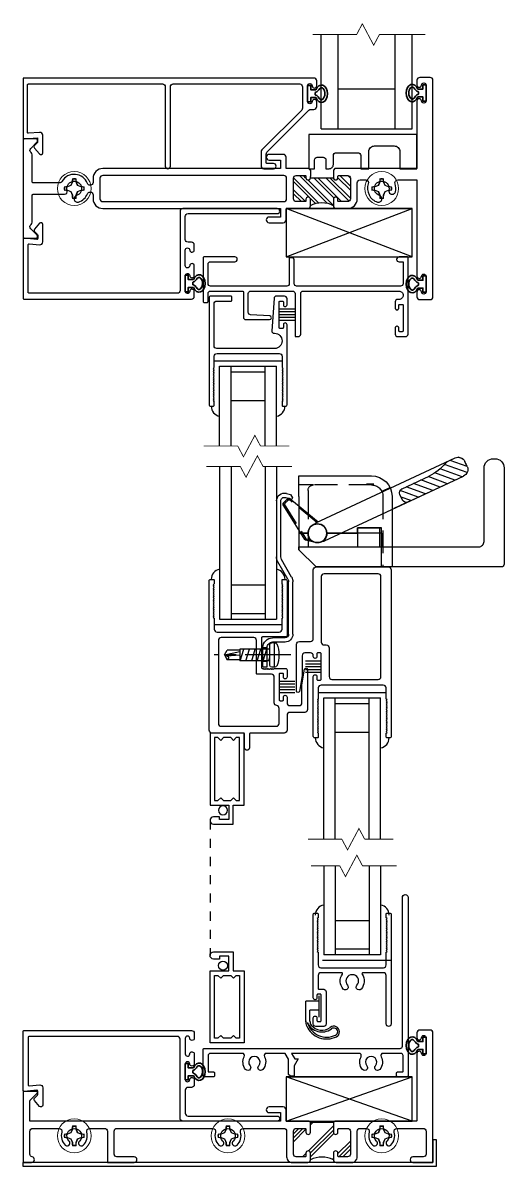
# Model space of a CAD drawing. Extents: x -138 to 168, y -127 to 72.
# Drawn here: x 11.08 to 16.36, y 59.83 to 72.37 of the extents above; entities that cross this region are included whole.
import ezdxf

# ---------------------------------------------------------------- set-up
doc = ezdxf.new("R2010")
doc.units = 0
doc.header["$MEASUREMENT"] = 0
for name, pattern in [('CENTERX2', [0.8, 0.5, -0.1, 0.1, -0.1]), ('HIDDEN', [0.375, 0.25, -0.125]), ('PHANTOM', [0.5, 0.25, -0.05, 0.05, -0.05, 0.05, -0.05])]:
    doc.linetypes.add(name, pattern=pattern)
doc.layers.get('0').update_dxf_attribs({"linetype": 'CONTINUOUS'})
for name, color, linetype in [('30', 3, 'CONTINUOUS'), ('FRAME', 1, 'CONTINUOUS'), ('GLASS', 7, 'CONTINUOUS'), ('GLAZING', 7, 'CONTINUOUS'), ('HANDLE', 3, 'CONTINUOUS'), ('MISC', 7, 'CONTINUOUS'), ('SCREEN', 5, 'CONTINUOUS'), ('SEAL', 7, 'CONTINUOUS'), ('SETTING_BLOCK', 4, 'CONTINUOUS'), ('STRIKE_PLATES', 2, 'CONTINUOUS'), ('TEXT', 7, 'CONTINUOUS'), ('VENT', 5, 'CONTINUOUS')]:
    doc.layers.add(name, color=color, linetype=linetype)
doc.layers.add('PROFILE NUMBER', color=150, linetype='CONTINUOUS', lineweight=35)

# ---------------------------------------------------------------- blocks, each defined once
blk = doc.blocks.new('110 SCREEN')
blk.add_lwpolyline([(0.0044, 0.1975), (0.0044, 0.2375), (-0.0206, 0.2375), (-0.0206, 0.23), (-0.0369, 0.23, -1), (-0.0369, 0.25), (0.0169, 0.25), (0.0169, 0.1975), (0.0469, 0.1975), (0.0469, 0), (-0.0469, 0), (-0.0469, 0.1975)], format="xyb", close=True)
blk.add_lwpolyline([(-0.0344, 0.185), (-0.025, 0.185), (-0.0175, 0.1775), (-0.01, 0.185), (0.01, 0.185), (0.0175, 0.1775), (0.025, 0.185), (0.0344, 0.185), (0.0344, 0.0125), (0.025, 0.0125), (0.0175, 0.02), (0.01, 0.0125), (-0.01, 0.0125), (-0.0175, 0.02), (-0.025, 0.0125), (-0.0344, 0.0125)], close=True)
blk.add_circle((-0.0113, 0.2119), 0.0125)
blk = doc.blocks.new('2012 fixed rail')
blk.add_lwpolyline([(-0.313, -0.236, -0.414214), (-0.286, -0.263), (-0.286, -0.617, -0.414214), (-0.313, -0.644), (-0.4, -0.644, -0.414214), (-0.428, -0.617), (-0.428, -0.549, -0.414214), (-0.408, -0.53), (-0.407, -0.53, -0.414214), (-0.387, -0.55), (-0.387, -0.58, 0.414214), (-0.377, -0.59), (-0.35, -0.59, 0.414214), (-0.34, -0.58), (-0.34, -0.3, 0.414214), (-0.35, -0.29), (-0.377, -0.29, 0.414214), (-0.387, -0.3), (-0.387, -0.33, -0.414214), (-0.407, -0.35), (-0.408, -0.35, -0.414214), (-0.428, -0.331), (-0.428, 0.585, -0.414214), (-0.413, 0.6), (-0.384, 0.6, -0.414214), (-0.374, 0.59), (-0.374, 0.55), (-0.384, 0.54), (-0.374, 0.53), (-0.384, 0.52), (-0.374, 0.51), (-0.384, 0.5), (-0.374, 0.49), (-0.384, 0.48), (-0.374, 0.47), (-0.384, 0.46), (-0.374, 0.45), (-0.384, 0.44), (-0.374, 0.43), (-0.384, 0.42), (-0.374, 0.41), (-0.384, 0.4), (-0.374, 0.39), (-0.384, 0.38), (-0.374, 0.37), (-0.384, 0.36), (-0.374, 0.35), (-0.384, 0.34), (-0.374, 0.33), (-0.384, 0.32), (-0.374, 0.31), (-0.384, 0.3), (-0.374, 0.29), (-0.384, 0.28), (-0.374, 0.27), (-0.384, 0.26), (-0.374, 0.25), (-0.384, 0.24), (-0.374, 0.23), (-0.384, 0.22), (-0.374, 0.21), (-0.384, 0.2), (-0.374, 0.19), (-0.384, 0.18), (-0.374, 0.17), (-0.374, 0.031, 0.414214), (-0.343, 0), (0, 0), (0.342, 0, 0.414214), (0.373, 0.031), (0.373, 0.17), (0.384, 0.18), (0.373, 0.19), (0.384, 0.2), (0.373, 0.21), (0.384, 0.22), (0.373, 0.23), (0.384, 0.24), (0.373, 0.25), (0.384, 0.26), (0.373, 0.27), (0.384, 0.28), (0.373, 0.29), (0.384, 0.3), (0.373, 0.31), (0.384, 0.32), (0.373, 0.33), (0.384, 0.34), (0.373, 0.35), (0.384, 0.36), (0.373, 0.37), (0.384, 0.38), (0.373, 0.39), (0.384, 0.4), (0.373, 0.41), (0.384, 0.42), (0.373, 0.43), (0.384, 0.44), (0.373, 0.45), (0.384, 0.46), (0.373, 0.47), (0.384, 0.48), (0.373, 0.49), (0.384, 0.5), (0.373, 0.51), (0.384, 0.52), (0.373, 0.53), (0.384, 0.54), (0.373, 0.55), (0.373, 0.59, -0.414214), (0.384, 0.6), (0.413, 0.6, -0.414214), (0.427, 0.585), (0.427, 0), (0.427, -0.617, -0.414214), (0.4, -0.644, -0.414214), (0.373, -0.617), (0.373, -0.085, 0.414214), (0.342, -0.054), (0.117, -0.054, 0.6055), (0.108, -0.07, -0.348752), (0.098, -0.234, -0.508835), (0.048, -0.228, -0.325526), (0.052, -0.192, 0.55027), (0.02, -0.078), (0, -0.078), (-0.02, -0.078, 0.55027), (-0.052, -0.192, -0.325526), (-0.048, -0.228, -0.508835), (-0.098, -0.234, -0.348752), (-0.108, -0.07, 0.6055), (-0.117, -0.054), (-0.343, -0.054, 0.414214), (-0.374, -0.085), (-0.374, -0.226, 0.414214), (-0.363, -0.236)], format="xyb", close=True)
blk = doc.blocks.new('Single Hung Seal')
for p, q in [((2.6258, 6.0966), (2.6258, 6.1552)), ((2.6258, 6.1405), (2.589, 6.1405)), ((2.589, 6.0844), (2.589, 6.1405)), ((2.6258, 6.1159), (2.6006, 6.1159)), ((2.6006, 6.0861), (2.6006, 6.1159))]:
    blk.add_line(p, q)
for centre, radius, start, end in [((2.6234, 6.0857), 0.0344, 177.8521, 202.628), ((2.6276, 6.0879), 0.027, 183.8358, 208.0087), ((2.6466, 6.0973), 0.0602, 204.2959, 296.2811), ((2.6338, 6.1009), 0.0445, 204.9432, 305.278), ((2.6466, 6.0973), 0.0552, 195.9507, 296.2811), ((2.6338, 6.1009), 0.0395, 220.4227, 305.278), ((2.6666, 6.057), 0.0153, 295.9809, 130.4116), ((2.6666, 6.057), 0.0103, 295.9809, 130.4116)]:
    blk.add_arc(centre, radius, start, end)
blk = doc.blocks.new('5 LINE SEAL')
for p, q in [((0.0434, 0.0155), (0, 0.0155)), ((0.0434, 0.0077), (0, 0.0077)), ((0.0434, 0), (0, 0)), ((0.0434, -0.0078), (0, -0.0078)), ((0.0434, -0.0155), (0, -0.0155))]:
    blk.add_line(p, q)
blk = doc.blocks.new('2042 interlocker')
for points in [[(-0.578, 0.4125), (-0.578, 0.3825, 0.4142136), (-0.568, 0.3725), (-0.528, 0.3725), (-0.518, 0.3825), (-0.508, 0.3725), (-0.498, 0.3825), (-0.488, 0.3725), (-0.478, 0.3825), (-0.468, 0.3725), (-0.458, 0.3825), (-0.448, 0.3725), (-0.438, 0.3825), (-0.428, 0.3725), (-0.418, 0.3825), (-0.408, 0.3725), (-0.398, 0.3825), (-0.388, 0.3725), (-0.378, 0.3825), (-0.368, 0.3725), (-0.358, 0.3825), (-0.348, 0.3725), (-0.338, 0.3825), (-0.328, 0.3725), (-0.318, 0.3825), (-0.308, 0.3725), (-0.298, 0.3825), (-0.288, 0.3725), (-0.278, 0.3825), (-0.268, 0.3725), (-0.258, 0.3825), (-0.248, 0.3725), (-0.238, 0.3825), (-0.228, 0.3725), (-0.218, 0.3825), (-0.208, 0.3725), (-0.198, 0.3825), (-0.188, 0.3725), (-0.178, 0.3825), (-0.168, 0.3725), (-0.158, 0.3825), (-0.153, 0.3775), (-0.153, 0.3725), (-0.031, 0.3725, -0.4142136), (0, 0.3415), (0, -0.3415, -0.4142136), (-0.031, -0.3725), (-0.153, -0.3725), (-0.153, -0.3775), (-0.158, -0.3825), (-0.168, -0.3725), (-0.178, -0.3825), (-0.188, -0.3725), (-0.198, -0.3825), (-0.208, -0.3725), (-0.218, -0.3825), (-0.228, -0.3725), (-0.238, -0.3825), (-0.248, -0.3725), (-0.258, -0.3825), (-0.268, -0.3725), (-0.278, -0.3825), (-0.288, -0.3725), (-0.298, -0.3825), (-0.308, -0.3725), (-0.318, -0.3825), (-0.328, -0.3725), (-0.338, -0.3825), (-0.348, -0.3725), (-0.358, -0.3825), (-0.368, -0.3725), (-0.378, -0.3825), (-0.388, -0.3725), (-0.398, -0.3825), (-0.408, -0.3725), (-0.418, -0.3825), (-0.428, -0.3725), (-0.438, -0.3825), (-0.448, -0.3725), (-0.458, -0.3825), (-0.468, -0.3725), (-0.478, -0.3825), (-0.488, -0.3725), (-0.498, -0.3825), (-0.508, -0.3725), (-0.518, -0.3825), (-0.528, -0.3725), (-0.568, -0.3725, 0.4142136), (-0.578, -0.3825), (-0.578, -0.4125, 0.4142136), (-0.563, -0.4275), (0.039, -0.4275, 0.4142136), (0.054, -0.4125), (0.054, -0.1565, -0.4142136), (0.064, -0.1465), (0.39, -0.1465, -0.4142136), (0.4, -0.1565), (0.4, -0.1655), (0.41, -0.1755), (0.4, -0.1855), (0.41, -0.1955), (0.4, -0.2055), (0.41, -0.2155), (0.4, -0.2255), (0.41, -0.2355), (0.4, -0.2455), (0.41, -0.2555), (0.4, -0.2655), (0.41, -0.2755), (0.4, -0.2855), (0.4, -0.4125, 0.4142136), (0.415, -0.4275), (0.4945, -0.4275, 0.4142136), (0.514, -0.408), (0.514, -0.407, 0.4142136), (0.4945, -0.3875), (0.464, -0.3875, -0.4142136), (0.454, -0.3775), (0.454, -0.3505, -0.4142136), (0.464, -0.3405), (0.744, -0.3405, -0.4142136), (0.754, -0.3505), (0.754, -0.3775, -0.4142136), (0.744, -0.3875), (0.7135, -0.3875, 0.4142136), (0.694, -0.407), (0.694, -0.408, 0.4142136), (0.7135, -0.4275), (0.776, -0.4275, -0.4142136), (0.807, -0.4585), (0.807, -0.5595, -0.4142136), (0.776, -0.5905), (0.5807, -0.5905), (0.4092, -0.6207, 0.9163312), (0.412, -0.6525), (0.851, -0.6525, 0.4142136), (0.882, -0.6215), (0.882, -0.4585, -0.4142136), (0.913, -0.4275), (1.078, -0.4275, 0.4142136), (1.109, -0.3965), (1.109, -0.0245, -0.4142136), (1.119, -0.0145), (1.2705, -0.0145, 0.4142136), (1.297, 0.012), (1.297, 0.013, 0.4142136), (1.2705, 0.0395), (1.119, 0.0395, -0.4142136), (1.109, 0.0495), (1.109, 0.3965, 0.4142136), (1.078, 0.4275), (-0.563, 0.4275, 0.4142136)], [(1.034, -0.3095, -0.4142136), (1.003, -0.3405), (0.8385, -0.3405, -0.3768034), (0.8077, -0.3135, 0.3768034), (0.777, -0.2865), (0.495, -0.2865, -0.4142136), (0.464, -0.2555), (0.464, -0.1025, 0.4142136), (0.454, -0.0925), (0.093, -0.0925, -0.4142136), (0.062, -0.0615), (0.062, 0.2955, -0.4142136), (0.093, 0.3265), (1.003, 0.3265, -0.4142136), (1.034, 0.2955)]]:
    blk.add_lwpolyline(points, format="xyb", close=True)
blk = doc.blocks.new('2032 interlocker2')
for points in [[(1.297, 0.3965, 0.4142136), (1.266, 0.4275), (-0.563, 0.4275, 0.4142136), (-0.578, 0.4125), (-0.578, 0.3825, 0.4142136), (-0.568, 0.3725), (-0.528, 0.3725), (-0.518, 0.3825), (-0.508, 0.3725), (-0.498, 0.3825), (-0.488, 0.3725), (-0.478, 0.3825), (-0.468, 0.3725), (-0.458, 0.3825), (-0.448, 0.3725), (-0.438, 0.3825), (-0.428, 0.3725), (-0.418, 0.3825), (-0.408, 0.3725), (-0.398, 0.3825), (-0.388, 0.3725), (-0.378, 0.3825), (-0.368, 0.3725), (-0.358, 0.3825), (-0.348, 0.3725), (-0.338, 0.3825), (-0.328, 0.3725), (-0.318, 0.3825), (-0.308, 0.3725), (-0.298, 0.3825), (-0.288, 0.3725), (-0.278, 0.3825), (-0.268, 0.3725), (-0.258, 0.3825), (-0.248, 0.3725), (-0.238, 0.3825), (-0.228, 0.3725), (-0.218, 0.3825), (-0.208, 0.3725), (-0.198, 0.3825), (-0.188, 0.3725), (-0.178, 0.3825), (-0.168, 0.3725), (-0.158, 0.3825), (-0.153, 0.3775), (-0.153, 0.3725), (-0.031, 0.3725, -0.4142136), (0, 0.3415), (0, -0.3415, -0.4142136), (-0.031, -0.3725), (-0.153, -0.3725), (-0.153, -0.3775), (-0.158, -0.3825), (-0.168, -0.3725), (-0.178, -0.3825), (-0.188, -0.3725), (-0.198, -0.3825), (-0.208, -0.3725), (-0.218, -0.3825), (-0.228, -0.3725), (-0.238, -0.3825), (-0.248, -0.3725), (-0.258, -0.3825), (-0.268, -0.3725), (-0.278, -0.3825), (-0.288, -0.3725), (-0.298, -0.3825), (-0.308, -0.3725), (-0.318, -0.3825), (-0.328, -0.3725), (-0.338, -0.3825), (-0.348, -0.3725), (-0.358, -0.3825), (-0.368, -0.3725), (-0.378, -0.3825), (-0.388, -0.3725), (-0.398, -0.3825), (-0.408, -0.3725), (-0.418, -0.3825), (-0.428, -0.3725), (-0.438, -0.3825), (-0.448, -0.3725), (-0.458, -0.3825), (-0.468, -0.3725), (-0.478, -0.3825), (-0.488, -0.3725), (-0.498, -0.3825), (-0.508, -0.3725), (-0.518, -0.3825), (-0.528, -0.3725), (-0.568, -0.3725, 0.4142136), (-0.578, -0.3825), (-0.578, -0.4125, 0.4142136), (-0.563, -0.4275), (0.0945, -0.4275, 0.4142136), (0.114, -0.408), (0.114, -0.407, 0.4142136), (0.0945, -0.3875), (0.064, -0.3875, -0.4142136), (0.054, -0.3775), (0.054, -0.3505, -0.4142136), (0.064, -0.3405), (0.344, -0.3405, -0.4142136), (0.354, -0.3505), (0.354, -0.3775, -0.4142136), (0.344, -0.3875), (0.3135, -0.3875, 0.4142136), (0.294, -0.407), (0.294, -0.408, 0.4142136), (0.3135, -0.4275), (0.323, -0.4275, -0.4142136), (0.354, -0.4585), (0.354, -0.5185, -0.4142136), (0.323, -0.5495), (0.1027, -0.5495), (-0.0688, -0.5797, 0.9163312), (-0.066, -0.6115), (0.448, -0.6115, 0.4142136), (0.479, -0.5805), (0.479, -0.4585, -0.4142136), (0.51, -0.4275), (1.266, -0.4275, 0.4142136), (1.297, -0.3965)], [(0.41, -0.2535), (0.093, -0.2535, -0.4142136), (0.062, -0.2225), (0.062, 0.2845, -0.4142136), (0.093, 0.3155), (1.191, 0.3155, -0.4142136), (1.222, 0.2845), (1.222, -0.3095, -0.4142136), (1.191, -0.3405), (0.472, -0.3405, -0.4142136), (0.441, -0.3095), (0.441, -0.2845, 0.4142136)]]:
    blk.add_lwpolyline(points, format="xyb", close=True)
blk = doc.blocks.new('2005 Block Jamb')
blk.add_lwpolyline([(-0.678, -0.363), (-0.678, -0.081, 0.414214), (-0.705, -0.054), (-1.543, -0.054, 0.414214), (-1.57, -0.081), (-1.57, -0.294, 0.414214), (-1.543, -0.321), (-1.276, -0.321, -0.414214), (-1.249, -0.348), (-1.249, -0.349, -0.414214), (-1.276, -0.375), (-1.614, -0.375, -0.414214), (-1.624, -0.365), (-1.624, 0.115, -0.414214), (-1.614, 0.125), (-1.58, 0.125, -0.414214), (-1.57, 0.115), (-1.57, 0.027, 0.414214), (-1.543, 0), (-1.192, 0, 0.414214), (-1.182, 0.01), (-1.182, 0.286, -0.414214), (-1.155, 0.313), (-0.894, 0.313, -0.970632), (-0.893, 0.273), (-1.103, 0.261, 0.396861), (-1.128, 0.234), (-1.128, 0.027, 0.414214), (-1.101, 0), (-0.642, 0, 0.414214), (-0.615, 0.027), (-0.615, 0.49, -0.414214), (-0.605, 0.5), (-0.58, 0.5, -0.414214), (-0.553, 0.473), (-0.553, 0.027, 0.414214), (-0.526, 0), (0.526, 0, 0.414214), (0.572, 0.045), (0.572, 0.046, 0.414214), (0.526, 0.092), (0.512, 0.092, -0.414214), (0.485, 0.119), (0.485, 0.186, -0.414214), (0.504, 0.206), (0.505, 0.206, -0.414214), (0.525, 0.186), (0.525, 0.156, 0.414214), (0.535, 0.146), (0.562, 0.146, 0.414214), (0.572, 0.156), (0.572, 0.436, 0.414214), (0.562, 0.446), (0.535, 0.446, 0.414214), (0.525, 0.436), (0.525, 0.405, -0.414214), (0.505, 0.386), (0.504, 0.386, -0.414214), (0.485, 0.405), (0.485, 0.473, -0.414214), (0.512, 0.5), (0.599, 0.5, -0.414214), (0.626, 0.473), (0.626, -0.365, -0.414214), (0.616, -0.375), (0.527, -0.375, -0.414214), (0.501, -0.349), (0.501, -0.348, -0.414214), (0.527, -0.321), (0.572, -0.321), (0.572, -0.081, 0.414214), (0.545, -0.054), (-0.597, -0.054, 0.414214), (-0.624, -0.081), (-0.624, -0.351), (-0.636, -0.363)], format="xyb", close=True)
blk = doc.blocks.new('2022 DG LEAD STILE')
blk.add_lwpolyline([(0.377, -0.275), (0.35, -0.275, 0.414214), (0.34, -0.285), (0.34, -0.565, 0.414214), (0.35, -0.575), (0.377, -0.575, 0.414214), (0.387, -0.565), (0.387, -0.535, -0.414214), (0.407, -0.515), (0.408, -0.515, -0.414214), (0.427, -0.535), (0.427, -0.602, -0.414214), (0.4, -0.629), (0.312, -0.629, -0.392876), (0.285, -0.604), (0.259, -0.25, -0.435878), (0.286, -0.221), (0.29, -0.221, 0.414214), (0.373, -0.138), (0.373, -0.137, 0.414214), (0.29, -0.054), (-0.343, -0.054, 0.414214), (-0.374, -0.085), (-0.374, -0.544, 0.414214), (-0.343, -0.575), (-0.188, -0.575, -0.414214), (-0.178, -0.585), (-0.178, -0.619, -0.414214), (-0.188, -0.629), (-0.413, -0.629, -0.414214), (-0.427, -0.614), (-0.427, 0.563, -0.414214), (-0.413, 0.578), (-0.382, 0.578, -0.414214), (-0.373, 0.568), (-0.373, 0.528), (-0.382, 0.518), (-0.373, 0.508), (-0.382, 0.498), (-0.373, 0.488), (-0.382, 0.478), (-0.373, 0.468), (-0.382, 0.458), (-0.373, 0.448), (-0.382, 0.438), (-0.373, 0.428), (-0.382, 0.418), (-0.373, 0.408), (-0.382, 0.398), (-0.373, 0.388), (-0.382, 0.378), (-0.373, 0.368), (-0.382, 0.358), (-0.373, 0.348), (-0.382, 0.338), (-0.373, 0.328), (-0.382, 0.318), (-0.373, 0.308), (-0.382, 0.298), (-0.373, 0.288), (-0.382, 0.278), (-0.373, 0.268), (-0.382, 0.258), (-0.373, 0.248), (-0.382, 0.238), (-0.373, 0.228), (-0.382, 0.218), (-0.373, 0.208), (-0.382, 0.198), (-0.373, 0.188), (-0.382, 0.178), (-0.373, 0.168), (-0.382, 0.158), (-0.378, 0.153), (-0.373, 0.153), (-0.373, 0.031, 0.414214), (-0.341, 0), (0.341, 0, 0.414214), (0.372, 0.031), (0.372, 0.153), (0.377, 0.153), (0.382, 0.158), (0.372, 0.168), (0.382, 0.178), (0.372, 0.188), (0.382, 0.198), (0.372, 0.208), (0.382, 0.218), (0.372, 0.228), (0.382, 0.238), (0.372, 0.248), (0.382, 0.258), (0.372, 0.268), (0.382, 0.278), (0.372, 0.288), (0.382, 0.298), (0.372, 0.308), (0.382, 0.318), (0.372, 0.328), (0.382, 0.338), (0.372, 0.348), (0.382, 0.358), (0.372, 0.368), (0.382, 0.378), (0.372, 0.388), (0.382, 0.398), (0.372, 0.408), (0.382, 0.418), (0.372, 0.428), (0.382, 0.438), (0.372, 0.448), (0.382, 0.458), (0.372, 0.468), (0.382, 0.478), (0.372, 0.488), (0.382, 0.498), (0.372, 0.508), (0.382, 0.518), (0.372, 0.528), (0.372, 0.568, -0.414214), (0.382, 0.578), (0.412, 0.578, -0.414214), (0.427, 0.563), (0.427, -0.316, -0.414214), (0.408, -0.335), (0.407, -0.335, -0.414214), (0.387, -0.316), (0.387, -0.285, 0.414214)], format="xyb", close=True)
blk = doc.blocks.new('3806 MULLION')
h = blk.add_hatch()
h.set_pattern_fill('ANSI32', color=256, scale=0.25, style=0)
h.set_pattern_definition([(45, (-1.96831, -4.979215), (-0.0662913, 0.0662913), []), (45, (-1.92411, -4.979215), (-0.0662913, 0.0662913), [])])
h.paths.add_polyline_path([(-1.369, 0.094, -0.414214), (-1.394, 0.118), (-1.394, 0.134, 0.414214), (-1.404, 0.144), (-1.5, 0.144, 0.414214), (-1.531, 0.113), (-1.531, -0.113, 0.414214), (-1.5, -0.143), (-1.404, -0.143, 0.414214), (-1.394, -0.133), (-1.394, -0.118, -0.414214), (-1.369, -0.094, -0.414214), (-1.344, -0.118), (-1.093, -0.118, -0.414214), (-1.068, -0.094, -0.414214), (-1.043, -0.118), (-1.043, -0.133, 0.414214), (-1.033, -0.143), (-0.937, -0.143, 0.414214), (-0.906, -0.113), (-0.906, 0.113, 0.414214), (-0.937, 0.144), (-1.033, 0.144, 0.414214), (-1.043, 0.134), (-1.043, 0.118, -0.414214), (-1.068, 0.094, -0.414214), (-1.093, 0.118), (-1.093, 0.188, -0.275826), (-1.344, 0.188), (-1.344, 0.118, -0.414214)])
for p, q in [((-1.344, -0.118), (-1.093, -0.118)), ((-1.344, -0.203), (-1.344, -0.133))]:
    blk.add_line(p, q)
for points in [[(-1.093, -0.133), (-1.093, -0.118, -0.414214), (-1.068, -0.094, -0.414214), (-1.043, -0.118), (-1.043, -0.133, 0.414214), (-1.033, -0.143), (-0.937, -0.143, 0.414214), (-0.906, -0.113), (-0.906, 0.113, 0.414214), (-0.937, 0.144), (-1.033, 0.144, 0.414214), (-1.043, 0.134), (-1.043, 0.118, -0.414214), (-1.068, 0.094, -0.414214), (-1.093, 0.118), (-1.093, 0.188, -0.414214), (-1.062, 0.219), (-0.937, 0.219, -0.414214), (-0.831, 0.113), (-0.831, -0.062, 0.414214), (-0.8, -0.094), (-0.738, -0.094, 0.517938), (-0.709, -0.052, -0.42659), (-0.608, 0.149, -0.510157), (-0.56, 0.113), (-0.56, 0.112, -0.323599), (-0.586, 0.077, 2.284894), (-0.483, 0.018, -0.323599), (-0.466, 0.058), (-0.465, 0.058, -0.510157), (-0.41, 0.035, -0.142368), (-0.415, -0.052, 0.517938), (-0.386, -0.094), (-0.175, -0.094), (-0.175, 0.91), (-0.175, 0.961, -0.414214), (-0.15, 0.986, -0.399638), (-0.125, 0.962, 0.399638), (-0.1, 0.939), (-0.1, 0.939, 0.414214), (-0.075, 0.964), (-0.075, 1.134, 0.414214), (-0.1, 1.159), (-0.1, 1.159, 0.399638), (-0.125, 1.135, -0.399638), (-0.15, 1.111), (-0.15, 1.111, -0.414214), (-0.175, 1.136), (-0.175, 1.188, -0.414214), (-0.144, 1.219), (-0.031, 1.219, -0.414214), (0, 1.188), (0, 0), (0, -1.188, -0.414214), (-0.031, -1.219), (-0.144, -1.219, -0.414214), (-0.175, -1.188), (-0.175, -1.136, -0.414214), (-0.15, -1.111), (-0.15, -1.111, -0.399638), (-0.125, -1.135, 0.399638), (-0.1, -1.159), (-0.1, -1.159, 0.414214), (-0.075, -1.133), (-0.075, -0.964, 0.414214), (-0.1, -0.938), (-0.1, -0.938, 0.399638), (-0.125, -0.962, -0.399638), (-0.15, -0.986, -0.414214), (-0.175, -0.961), (-0.175, -0.909), (-0.175, -0.219), (-1.078, -0.219), (-1.093, -0.203)], [(-3.625, -0.143, -0.414214), (-3.656, -0.113), (-3.656, 0.113, -0.414214), (-3.625, 0.144), (-1.637, 0.144, -0.414214), (-1.606, 0.113), (-1.606, -0.113, -0.414214), (-1.637, -0.143)]]:
    blk.add_lwpolyline(points, format="xyb", close=True)
blk.add_lwpolyline([(-1.344, -0.203), (-1.359, -0.219), (-1.612, -0.219), (-1.612, -0.344, -0.414214), (-1.643, -0.374), (-1.799, -0.374, -0.414214), (-1.83, -0.344, -0.414214), (-1.799, -0.312), (-1.674, -0.312), (-1.674, -0.219), (-3.625, -0.219, -0.414214), (-3.731, -0.113), (-3.731, -0.068, 0.414214), (-3.762, -0.037), (-3.764, -0.037, 0.308174), (-3.793, -0.057, -0.627979), (-4.073, -0.078, 0.267949), (-4.1, -0.062), (-4.39, -0.062, 0.414214), (-4.4, -0.072), (-4.4, -0.37, -0.237131), (-4.413, -0.395, 0.457629), (-4.416, -0.441), (-4.346, -0.511, -0.668179), (-4.36, -0.546), (-4.49, -0.546, -0.414214), (-4.5, -0.535), (-4.5, 0), (-4.5, 0.536, -0.414214), (-4.49, 0.546), (-4.36, 0.546, -0.668179), (-4.346, 0.511), (-4.416, 0.441, 0.457629), (-4.413, 0.395, -0.237131), (-4.4, 0.37), (-4.4, 0.073, 0.414214), (-4.39, 0.063), (-4.045, 0.063, -0.500407), (-4.016, 0.023, 2.386509), (-3.914, 0.077, -0.326072), (-3.94, 0.113, -0.502305), (-3.892, 0.149, -0.227368), (-3.793, 0.057, 0.308174), (-3.764, 0.038), (-3.762, 0.038, 0.414214), (-3.731, 0.069), (-3.731, 0.113, -0.414214), (-3.625, 0.219), (-1.674, 0.219), (-1.674, 0.313), (-1.799, 0.313, -0.414214), (-1.83, 0.344, -0.414214), (-1.799, 0.375), (-1.643, 0.375, -0.414214), (-1.612, 0.344), (-1.612, 0.228, 0.414214), (-1.602, 0.219), (-1.375, 0.219, -0.414214), (-1.344, 0.188), (-1.344, 0.118, -0.414214), (-1.369, 0.094, -0.414214), (-1.394, 0.118), (-1.394, 0.134, 0.414214), (-1.404, 0.144), (-1.5, 0.144, 0.414214), (-1.531, 0.113), (-1.531, -0.113, 0.414214), (-1.5, -0.143), (-1.404, -0.143, 0.414214), (-1.394, -0.133), (-1.394, -0.118, -0.414214), (-1.369, -0.094, -0.414214), (-1.344, -0.118), (-1.344, -0.133)], format="xyb")
blk.add_arc((-1.219, 0.398), 0.245, 239.1595, 300.8405)
blk = doc.blocks.new('3801 1 INCH GLASS STOP')
blk.add_lwpolyline([(2.741, 0.327, -0.414214), (2.769, 0.299, -0.414214), (2.741, 0.271), (2.669, 0.271, 0.414214), (2.659, 0.261), (2.659, 0.167, 0.198912), (2.668, 0.145), (3.128, -0.315, 0.198912), (3.15, -0.324), (3.183, -0.324, -0.414214), (3.214, -0.355), (3.214, -0.408, -0.414214), (3.189, -0.433, -0.399638), (3.164, -0.41, 0.400364), (3.139, -0.386, 0.414214), (3.114, -0.411), (3.114, -0.581, 0.414214), (3.139, -0.606), (3.139, -0.606, 0.399638), (3.164, -0.582, -0.399638), (3.189, -0.558, -0.414214), (3.214, -0.583), (3.214, -0.637, -0.414214), (3.183, -0.668), (-0.001, -0.668, -0.414214), (-0.011, -0.658), (-0.011, -0.01, -0.440011), (0, 0), (0.149, -0.013), (0.149, 0.04), (0.115, 0.074, -0.395486), (0.114, 0.102), (0.17, 0.165, -0.691708), (0.205, 0.152), (0.205, -0.04, -0.440011), (0.171, -0.071), (0.05, -0.061, 0.440011), (0.039, -0.071), (0.039, -0.593, 0.414214), (0.049, -0.603), (1.52, -0.603, 0.414214), (1.551, -0.572), (1.551, 0.299, -0.414214), (1.579, 0.327, -0.414214), (1.607, 0.299), (1.607, -0.572, 0.414214), (1.638, -0.603), (3.027, -0.603, 0.414214), (3.058, -0.572), (3.058, -0.337, 0.198912), (3.049, -0.315), (2.612, 0.122, -0.198912), (2.603, 0.144), (2.603, 0.296, -0.414214), (2.634, 0.327)], format="xyb", close=True)
blk = doc.blocks.new('A$C79BA322A')
at = {"layer": 'HANDLE', "linetype": 'Continuous'}
for p, q in [((0.37, 0.907), (0.22, 0.907)), ((0.37, 0.907), (0.43, 0.907)), ((0.37, 0.907), (0.37, 0.308)), ((0.43, 0.907), (0.43, 0.83)), ((0.43, 0.83), (0.43, 0.8)), ((0.43, 0.8), (0.43, 0.642)), ((0.37, 0.642), (0.43, 0.642)), ((0.37, 0), (0.22, 0)), ((0.37, 0.098), (0.37, 0))]:
    blk.add_line(p, q, dxfattribs=at)
blk.add_lwpolyline([(0.188, 0), (0.22, 0), (0.22, 1.973, -0.414214), (0.28, 2.033), (1.088, 2.033, 0.414214), (1.188, 2.133), (1.188, 2.153, 0.414214), (1.088, 2.253), (0.03, 2.253, 0.414214), (0, 2.223), (0, 0.188)], format="xyb", close=True, dxfattribs=at)
blk.add_arc((0.37, 0.203), 0.105, 90, 270, dxfattribs=at)
blk = doc.blocks.new('FW-1106(SS WINDOW LATCH)')
at = {"layer": 'HANDLE', "linetype": 'Continuous'}
for p, q in [((1.035, 1.659), (1.126, 1.411)), ((1.102, 1.66), (1.17, 1.471)), ((1.104, 1.659), (1.158, 1.634)), ((1.104, 1.659), (1.158, 1.634)), ((0.285, 0.092), (0.997, 1.62)), ((0.484, -0.001), (1.197, 1.527)), ((0.714, 1.013), (0.997, 1.62)), ((0.952, 1.523), (1.032, 1.304)), ((0.989, 1.603), (1.077, 1.363)), ((1.16, 1.45), (1.197, 1.527)), ((1.185, 1.613), (1.204, 1.561)), ((1.185, 1.613), (1.204, 1.561)), ((0.914, 1.443), (0.992, 1.23)), ((0.84, 1.283), (0.917, 1.07)), ((0.877, 1.363), (0.955, 1.15)), ((0.802, 1.203), (0.88, 0.99)), ((0.859, 0.945), (0.997, 1.242)), ((0.728, 1.042), (0.767, 0.933)), ((0.765, 1.122), (0.838, 0.923)), ((0.793, 0.921), (0.738, 0.947)), ((0, 0.834), (0, 0.609)), ((0.775, 0.834), (0, 0.834)), ((0, 0.719), (0.43, 0.719)), ((0.43, 0.697), (0.22, 0.697)), ((0.43, 0.454), (0.43, 0.719)), ((0, 0.609), (0, 0)), ((1, -0.188), (1, 0.609)), ((0.43, 0.454), (0.22, 0.454)), ((0.37, 0.118), (0.37, 0.454)), ((0.188, -0.188), (0, 0)), ((0, 0), (0.188, -0.188)), ((0.753, -0.287), (0.496, 0.024)), ((0.27, -0.008), (0.295, -0.116)), ((0.302, -0.125), (0.682, -0.363)), ((0.37, -0.188), (0.37, -0.088)), ((0.775, -0.188), (0.188, -0.188)), ((0.37, -0.188), (0.188, -0.188)), ((0.775, -0.188), (1, -0.188))]:
    blk.add_line(p, q, dxfattribs=at)
at = {"layer": 'HANDLE', "linetype": 'HIDDEN'}
for p, q in [((0.22, 0.734), (0.22, 0.834)), ((0.83, 0.721), (0.872, 0.812)), ((0.775, 0.734), (0, 0.734)), ((0.818, 0.726), (0.822, 0.725)), ((0.822, 0.725), (0.83, 0.721)), ((0.83, 0.721), (0.83, 0.721)), ((0.914, 0.553), (0.914, 0.633)), ((0.9, 0.609), (0.9, -0.028)), ((0.775, -0.088), (0.22, -0.088)), ((0.4, -0.083), (0.37, -0.088)), ((0.37, -0.088), (0.37, -0.188)), ((0.37, -0.088), (0.37, -0.088)), ((0.416, -0.077), (0.4, -0.083)), ((0.432, -0.067), (0.416, -0.077)), ((0.452, -0.048), (0.432, -0.067)), ((0.464, -0.028), (0.452, -0.048)), ((0.84, -0.088), (0.775, -0.088)), ((0.9, -0.028), (0.9, -0.188))]:
    blk.add_line(p, q, dxfattribs=at)
at = {"layer": 'HANDLE', "linetype": 'PHANTOM'}
for p, q in [((0.489, 0.009), (0.741, -0.297)), ((0.295, -0.116), (0.31, -0.112)), ((0.31, -0.112), (0.297, -0.057)), ((0.302, -0.125), (0.31, -0.112)), ((0.69, -0.35), (0.31, -0.112)), ((0.682, -0.363), (0.69, -0.35)), ((0.753, -0.307), (0.741, -0.297))]:
    blk.add_line(p, q, dxfattribs=at)
at = {"layer": 'HANDLE', "linetype": 'Continuous'}
for points in [[(0.714, 1.013), (0.713, 1.011), (0.711, 1.006), (0.706, 0.996), (0.7, 0.982), (0.691, 0.964), (0.681, 0.943), (0.672, 0.923), (0.662, 0.901), (0.644, 0.862), (0.644, 0.862), (0.64, 0.855), (0.64, 0.855)], [(0.793, 0.921), (0.793, 0.921), (0.793, 0.921), (0.793, 0.921), (0.793, 0.921), (0.793, 0.921), (0.794, 0.921), (0.794, 0.921), (0.795, 0.92)]]:
    blk.add_lwpolyline(points, dxfattribs=at)
at = {"layer": 'HANDLE', "linetype": 'PHANTOM'}
for points in [[(0.699, -0.361), (0.699, -0.361), (0.699, -0.36), (0.698, -0.359), (0.697, -0.358), (0.695, -0.356), (0.693, -0.354), (0.692, -0.352), (0.69, -0.35)], [(0.753, -0.287), (0.753, -0.287), (0.752, -0.288), (0.751, -0.289), (0.75, -0.29), (0.748, -0.292), (0.746, -0.293), (0.744, -0.295), (0.741, -0.297)]]:
    blk.add_lwpolyline(points, dxfattribs=at)
at = {"layer": 'HANDLE', "linetype": 'Continuous'}
blk.add_circle((0.37, 0.015), 0.103, dxfattribs=at)
for centre, radius, start, end in [((1.07, 1.587), 0.08, 65, 155), ((1.07, 1.587), 0.08, 65, 155), ((1.124, 1.561), 0.08, 335, 65), ((1.124, 1.561), 0.08, 335, 65), ((1.451, 1.031), 0.5, 128.7084, 155), ((1.088, 1.484), 0.08, 308.7084, 335), ((0.759, 0.992), 0.05, 155, 245), ((0.814, 0.967), 0.05, 245, 335), ((0.775, 0.609), 0.225, 360, 90), ((0.37, 0.015), 0.103, 90, 270), ((0.37, 0.015), 0.103, 161.0067, 328.9933), ((0.179, 0.081), 0.1, 341.0067, 352.7949), ((0.357, 0.058), 0.08, 155, 172.7949), ((0.31, -0.112), 0.015, 193, 238), ((0.544, -0.089), 0.1, 137.2051, 148.9933), ((0.411, 0.033), 0.08, 317.2051, 335), ((0.69, -0.35), 0.015, 238, 311.2223), ((0.37, 0.015), 0.5, 311.2223, 319.9834), ((0.741, -0.297), 0.015, 319.9834, 39.5896)]:
    blk.add_arc(centre, radius, start, end, dxfattribs=at)
at = {"layer": 'HANDLE', "linetype": 'HIDDEN'}
for centre, radius, start, end in [((0.775, 0.609), 0.125, 360, 90), ((0.37, 0.015), 0.103, 335.3247, 90), ((0.37, 0.015), 0.103, 319.6851, 335.3247), ((0.84, -0.028), 0.06, 270, 360)]:
    blk.add_arc(centre, radius, start, end, dxfattribs=at)
at = {"layer": 'HANDLE', "linetype": 'PHANTOM'}
blk.add_arc((0.37, 0.015), 0.485, 311.2223, 319.9834, dxfattribs=at)
at = {"layer": 'HANDLE'}
for p in [(1.131, 1.646), (1.131, 1.646), (0.327, -0.078)]:
    blk.add_point(p, dxfattribs=at)
at = {"layer": 'HANDLE', "linetype": 'Continuous'}
blk.add_blockref('A$C79BA322A', (0, -0.188), dxfattribs=at)
blk = doc.blocks.new('A$C67295FF2')
at = {"layer": 'STRIKE_PLATES', "linetype": 'Continuous'}
for p, q in [((0.358, 0.33), (0.932, 0.33)), ((0.358, 0.283), (0.932, 0.283)), ((0.962, 0.275), (1.153, 0.164)), ((0.985, 0.316), (1.177, 0.205)), ((1.856, 0.324), (1.839, 0.319)), ((1.859, 0.247), (1.839, 0.319)), ((1.893, 0.302), (1.856, 0.324)), ((1.904, 0.26), (1.893, 0.302)), ((0.271, 0.243), (0.271, 0.107)), ((0.318, 0.243), (0.318, 0.107)), ((1.207, 0.197), (1.82, 0.197)), ((1.818, 0.15), (1.207, 0.15)), ((0, 0.047), (0.211, 0.047)), ((0, 0), (0, 0.047)), ((0.06, 0.047), (0.06, 0)), ((0.21, 0.047), (0.21, 0)), ((0, 0), (0.211, 0))]:
    blk.add_line(p, q, dxfattribs=at)
for centre, radius, start, end in [((0.358, 0.243), 0.087, 90, 180), ((0.358, 0.243), 0.04, 90, 180), ((0.932, 0.223), 0.107, 60, 90), ((0.932, 0.223), 0.06, 60, 90), ((1.82, 0.237), 0.087, 270, 15), ((1.207, 0.257), 0.107, 240, 270), ((1.207, 0.257), 0.06, 240, 270), ((1.82, 0.237), 0.04, 270, 15), ((0.211, 0.107), 0.107, 270, 360), ((0.211, 0.107), 0.06, 270, 0)]:
    blk.add_arc(centre, radius, start, end, dxfattribs=at)
blk = doc.blocks.new('A$C1BB07CC4')
at = {"layer": '30', "linetype": 'CENTERX2'}
for p, q in [((0.135, 0.842), (0.135, 0)), ((0.07, 0.601), (0.112, 0.614)), ((0.07, 0.538), (0.2, 0.578)), ((0.07, 0.475), (0.2, 0.515)), ((0.07, 0.413), (0.2, 0.453)), ((0.07, 0.35), (0.2, 0.39)), ((0.07, 0.287), (0.2, 0.327)), ((0.082, 0.283), (0.082, 0.143)), ((0.125, 0.141), (0.135, 0.283)), ((0.135, 0.113), (0.172, 0.283)), ((0.082, 0.143), (0.091, 0.152)), ((0.135, 0.113), (0.124, 0.145))]:
    blk.add_line(p, q, dxfattribs=at)
at = {"layer": '30', "linetype": 'Continuous'}
for p, q in [((0, 0.669), (0, 0.633)), ((0, 0.663), (0.27, 0.663)), ((0.27, 0.669), (0.27, 0.633)), ((0.02, 0.613), (0.25, 0.613)), ((0.07, 0.613), (0.07, 0.283)), ((0.2, 0.613), (0.2, 0.283)), ((0.2, 0.283), (0.07, 0.283)), ((0.187, 0.283), (0.187, 0.143)), ((0.135, 0.113), (0.082, 0.143)), ((0.135, 0.113), (0.187, 0.143))]:
    blk.add_line(p, q, dxfattribs=at)
for centre, radius, start, end in [((0.02, 0.669), 0.02, 113.0497, 180), ((0.02, 0.633), 0.02, 180, 270), ((0.135, 0.399), 0.314, 66.9503, 113.0497), ((0.25, 0.633), 0.02, 270, 0), ((0.25, 0.669), 0.02, 0, 66.9503)]:
    blk.add_arc(centre, radius, start, end, dxfattribs=at)
at = {"layer": '30', "linetype": 'CENTERX2'}
blk.add_arc((0.105, 0.138), 0.02, 18.6127, 136.3573, dxfattribs=at)
blk = doc.blocks.new('dfasdf')
at = {"color": 7, "linetype": 'Continuous', "lineweight": 15}
for p, q in [((54.568, 25.594), (54.567, 25.599)), ((54.607, 25.61), (54.568, 25.594)), ((54.607, 25.61), (54.601, 25.615)), ((54.623, 25.649), (54.607, 25.61)), ((54.623, 25.649), (54.617, 25.65)), ((54.623, 25.679), (54.62, 25.686)), ((54.623, 25.679), (54.623, 25.649)), ((54.657, 25.649), (54.657, 25.679)), ((54.657, 25.649), (54.662, 25.65)), ((54.673, 25.61), (54.657, 25.649)), ((54.673, 25.61), (54.678, 25.615)), ((54.711, 25.594), (54.673, 25.61)), ((54.711, 25.594), (54.712, 25.599)), ((54.742, 25.594), (54.748, 25.597)), ((54.537, 25.56), (54.531, 25.557)), ((54.568, 25.594), (54.537, 25.594)), ((54.537, 25.56), (54.568, 25.56)), ((54.568, 25.56), (54.567, 25.555)), ((54.568, 25.56), (54.607, 25.544)), ((54.607, 25.544), (54.601, 25.539)), ((54.607, 25.544), (54.623, 25.505)), ((54.623, 25.505), (54.617, 25.504)), ((54.623, 25.505), (54.623, 25.475)), ((54.657, 25.505), (54.673, 25.544)), ((54.657, 25.505), (54.662, 25.504)), ((54.657, 25.475), (54.657, 25.505)), ((54.657, 25.475), (54.659, 25.468)), ((54.673, 25.544), (54.711, 25.56)), ((54.673, 25.544), (54.678, 25.539)), ((54.742, 25.594), (54.711, 25.594)), ((54.711, 25.56), (54.712, 25.555)), ((54.711, 25.56), (54.742, 25.56))]:
    blk.add_line(p, q, dxfattribs=at)
at = {"color": 7, "linetype": 'Continuous', "lineweight": 15, "flags": 128}
for points in [[(54.537, 25.594), (54.534, 25.595), (54.531, 25.597)], [(54.657, 25.679), (54.658, 25.683), (54.659, 25.686)], [(54.623, 25.475), (54.621, 25.471), (54.62, 25.468)], [(54.742, 25.56), (54.745, 25.559), (54.748, 25.557)]]:
    blk.add_lwpolyline(points, dxfattribs=at)
at = {"color": 7, "linetype": 'Continuous', "lineweight": 15}
blk.add_circle((54.64, 25.577), 0.186, dxfattribs=at)
for centre, radius, start, end in [((54.64, 25.577), 0.11, 169.7812, 190.2188), ((54.624, 24.657), 0.944, 93.493, 95.669), ((55.074, 24.524), 1.189, 113.4354, 115.2717), ((55.692, 25.142), 1.189, 154.7283, 156.5646), ((55.559, 25.592), 0.944, 174.331, 176.507), ((54.64, 25.577), 0.11, 79.7812, 100.2188), ((54.64, 25.577), 0.104, 80.5333, 99.4667), ((53.72, 25.592), 0.944, 3.493, 5.669), ((53.587, 25.142), 1.189, 23.4354, 25.2717), ((54.205, 24.524), 1.189, 64.7283, 66.5646), ((54.655, 24.657), 0.944, 84.331, 86.507), ((54.64, 25.577), 0.11, 349.7812, 10.2188), ((54.624, 26.497), 0.944, 264.331, 266.507), ((54.64, 25.577), 0.104, 170.5333, 189.4667), ((55.074, 26.63), 1.189, 244.7283, 246.5646), ((55.692, 26.012), 1.189, 203.4354, 205.2717), ((55.559, 25.562), 0.944, 183.493, 185.669), ((54.64, 25.577), 0.104, 260.5333, 279.4667), ((53.72, 25.562), 0.944, 354.331, 356.507), ((53.587, 26.012), 1.189, 334.7283, 336.5646), ((54.205, 26.63), 1.189, 293.4354, 295.2717), ((54.655, 26.497), 0.944, 273.493, 275.669), ((54.64, 25.577), 0.104, 350.5333, 9.4667), ((54.64, 25.577), 0.11, 259.7812, 280.2188)]:
    blk.add_arc(centre, radius, start, end, dxfattribs=at)
blk = doc.blocks.new('*U181')
at = {"layer": 'PROFILE NUMBER', "color": 5}
for p, q in [((-0.016, 0.092), (-0.013, 0.083)), ((-0.013, 0.083), (0.013, 0.083)), ((0.013, 0.083), (0.016, 0.092))]:
    blk.add_line(p, q, dxfattribs=at)
blk.add_lwpolyline([(-0.043, 0.091), (-0.043, 0.034), (-0.09, 0.034), (-0.09, 0), (0.09, 0), (0.09, 0.034), (0.043, 0.034), (0.043, 0.091)], dxfattribs=at)
for centre, start, end in [((-0.073, 0.071), 19.8289, 61.175), ((0.073, 0.071), 118.7633, 160.1945)]:
    blk.add_arc(centre, 0.06, start, end, dxfattribs=at)
blk.add_ellipse((0, 0.152), major_axis=(-0.0958, 0), ratio=0.712114, start_param=2.033109, end_param=7.391692, dxfattribs=at)
blk.add_open_spline([(0.044, 0.124), (0.053, 0.129), (0.059, 0.135), (0.069, 0.15), (0.068, 0.157), (0.049, 0.179), (0.027, 0.189), (-0.021, 0.191), (-0.045, 0.181), (-0.067, 0.16), (-0.068, 0.152), (-0.061, 0.137), (-0.054, 0.129), (-0.044, 0.124)], degree=3, knots=[2.2211, 2.2211, 2.2211, 2.2211, 2.727733, 2.727733, 3.7005, 3.7005, 4.673268, 4.673268, 5.646035, 5.646035, 6.618803, 6.618803, 7.203997, 7.203997, 7.203997, 7.203997], dxfattribs=at)
blk = doc.blocks.new('3809 BLOCK FRAME')
h = blk.add_hatch()
h.set_pattern_fill('PLAST', color=256, angle=45, style=0)
h.set_pattern_definition([(45, (-4.25098, -6.643), (-0.176777, 0.176777), []), (45, (-4.27308, -6.6209), (-0.176777, 0.176777), []), (45, (-4.29517, -6.5988), (-0.176777, 0.176777), [])])
edge = h.paths.add_edge_path()
edge.add_arc((-0.937, 0.093), 0.031, 270, 360, ccw=False)
edge.add_line((-0.937, 0.062), (-1.033, 0.062))
edge.add_arc((-1.033, 0.072), 0.01, 180, 270, ccw=False)
edge.add_line((-1.043, 0.072), (-1.043, 0.103))
edge.add_arc((-1.068, 0.103), 0.025, 360, 450)
edge.add_arc((-1.068, 0.103), 0.025, 90, 180)
edge.add_line((-1.093, 0.103), (-1.093, 0.031))
edge.add_arc((-1.218, -0.221), 0.281, 63.5092, 116.4908)
edge.add_line((-1.344, 0.031), (-1.344, 0.103))
edge.add_arc((-1.369, 0.103), 0.025, 0, 90)
edge.add_arc((-1.369, 0.103), 0.025, 90, 180)
edge.add_line((-1.394, 0.103), (-1.394, 0.072))
edge.add_arc((-1.404, 0.072), 0.01, 270, 360, ccw=False)
edge.add_line((-1.404, 0.062), (-1.5, 0.062))
edge.add_arc((-1.5, 0.093), 0.031, 180, 270, ccw=False)
edge.add_line((-1.531, 0.093), (-1.531, 0.343))
edge.add_arc((-1.5, 0.343), 0.031, 90, 180, ccw=False)
edge.add_line((-1.5, 0.374), (-1.404, 0.374))
edge.add_arc((-1.404, 0.364), 0.01, 0, 90, ccw=False)
edge.add_line((-1.394, 0.364), (-1.394, 0.333))
edge.add_arc((-1.369, 0.333), 0.025, 180, 270)
edge.add_arc((-1.369, 0.333), 0.025, 270, 360)
edge.add_line((-1.344, 0.333), (-1.344, 0.439))
edge.add_line((-1.344, 0.439), (-1.093, 0.439))
edge.add_line((-1.093, 0.439), (-1.093, 0.333))
edge.add_arc((-1.068, 0.333), 0.025, 180, 270)
edge.add_arc((-1.068, 0.333), 0.025, 270, 360)
edge.add_line((-1.043, 0.333), (-1.043, 0.364))
edge.add_arc((-1.033, 0.364), 0.01, 90, 180, ccw=False)
edge.add_line((-1.033, 0.374), (-0.937, 0.374))
edge.add_arc((-0.937, 0.343), 0.031, 0, 90, ccw=False)
edge.add_line((-0.906, 0.343), (-0.906, 0.093))
blk.add_line((-1.093, 0.439), (-1.344, 0.439))
for points in [[(-1.093, 0.439), (-1.093, 0.333, 0.414214), (-1.068, 0.308, 0.414214), (-1.043, 0.333), (-1.043, 0.364, -0.414214), (-1.033, 0.374), (-0.937, 0.374, -0.414214), (-0.906, 0.343), (-0.906, 0.093, -0.414214), (-0.937, 0.062), (-1.033, 0.062, -0.414214), (-1.043, 0.072), (-1.043, 0.103, 0.414214), (-1.068, 0.128), (-1.068, 0.128, 0.414214), (-1.093, 0.103), (-1.093, 0.031, 0.414214), (-1.062, 0), (-0.893, 0, 0.414214), (-0.831, 0.062), (-0.831, 0.343, -0.414214), (-0.8, 0.374), (-0.729, 0.374, -0.5024), (-0.699, 0.334, 0.280293), (-0.661, 0.19, 0.498955), (-0.613, 0.198), (-0.613, 0.198, 0.334263), (-0.618, 0.235, -2.470836), (-0.506, 0.235, 0.334263), (-0.511, 0.198, 0.498955), (-0.463, 0.19, 0.280293), (-0.425, 0.334, -0.5024), (-0.395, 0.374), (-0.106, 0.374, -0.414214), (-0.075, 0.343), (-0.075, 0.093, -0.414214), (-0.106, 0.062), (-0.219, 0.062, 0.414214), (-0.25, 0.031, 0.414214), (-0.219, 0), (0, 0), (0, 1.423, 0.414214), (-0.031, 1.454), (-0.144, 1.454, 0.414214), (-0.175, 1.423), (-0.175, 1.371, 0.414214), (-0.15, 1.346), (-0.15, 1.346, 0.399638), (-0.125, 1.37, -0.399638), (-0.1, 1.394), (-0.1, 1.394, -0.414214), (-0.075, 1.369), (-0.075, 1.199, -0.414214), (-0.1, 1.174), (-0.1, 1.174, -0.399638), (-0.125, 1.198, 0.399638), (-0.15, 1.221, 0.414214), (-0.175, 1.196), (-0.175, 0.464, -0.414214), (-0.185, 0.454), (-1.078, 0.454), (-1.093, 0.439)], [(-1.344, 0.439), (-1.344, 0.439), (-1.359, 0.454), (-1.612, 0.454), (-1.612, 0.579, 0.414214), (-1.643, 0.61), (-1.799, 0.61, 0.414214), (-1.83, 0.579, 0.414214), (-1.799, 0.548), (-1.674, 0.548), (-1.674, 0.454), (-4.425, 0.454), (-4.425, 0.678, -0.198912), (-4.422, 0.685), (-4.343, 0.764, 0.668179), (-4.35, 0.781), (-4.49, 0.781, 0.414214), (-4.5, 0.771), (-4.5, 0.01, 0.414214), (-4.49, 0), (-4.406, 0, 0.414214), (-4.375, 0.031, 0.358249), (-4.4, 0.061, -0.358249), (-4.425, 0.092), (-4.425, 0.343, -0.414214), (-4.394, 0.374), (-4.105, 0.374, -0.5024), (-4.075, 0.334, 0.280293), (-4.037, 0.19, 0.498955), (-3.989, 0.198, 0.334263), (-3.994, 0.235, -2.470836), (-3.882, 0.235, 0.334263), (-3.887, 0.198, 0.498955), (-3.839, 0.19, 0.280293), (-3.801, 0.334, -0.5024), (-3.771, 0.374), (-3.606, 0.374, -0.414214), (-3.575, 0.343), (-3.575, 0), (-3.281, 0, 0.414214), (-3.25, 0.031, 0.414214), (-3.281, 0.062), (-3.469, 0.062, -0.414214), (-3.5, 0.093), (-3.5, 0.343, -0.414214), (-3.469, 0.374), (-2.417, 0.374, -0.5024), (-2.387, 0.334, 0.280293), (-2.349, 0.19, 0.498955), (-2.301, 0.198, 0.334263), (-2.306, 0.235, -2.470836), (-2.194, 0.235, 0.334263), (-2.199, 0.198, 0.498955), (-2.151, 0.19, 0.280293), (-2.113, 0.334, -0.5024), (-2.083, 0.374), (-1.637, 0.374, -0.414214), (-1.606, 0.343), (-1.606, 0.062, 0.414214), (-1.544, 0), (-1.375, 0, 0.414214), (-1.344, 0.031), (-1.344, 0.103, 0.414214), (-1.369, 0.128, 0.414214), (-1.394, 0.103), (-1.394, 0.072, -0.414214), (-1.404, 0.062), (-1.5, 0.062, -0.414214), (-1.531, 0.093), (-1.531, 0.343, -0.414214), (-1.5, 0.374), (-1.404, 0.374, -0.414214), (-1.394, 0.364), (-1.394, 0.333, 0.414214), (-1.369, 0.308, 0.414214), (-1.344, 0.333), (-1.344, 0.439)]]:
    blk.add_lwpolyline(points, format="xyb")
blk.add_arc((-1.218, -0.221), 0.281, 63.5092, 116.4908)
blk = doc.blocks.new('3810_2p25in_Insert_Glass_Stop')
blk.add_lwpolyline([(1.82, 0.582, 0.975), (1.77, 0.581), (1.77, 0.411, 0.975), (1.82, 0.41, -0.975), (1.87, 0.408), (1.87, 0.303, -0.975), (1.82, 0.301, 0.975), (1.77, 0.3), (1.77, 0.13, 0.975), (1.82, 0.129, -0.975), (1.87, 0.127), (1.87, 0.074, -0.414214), (1.839, 0.043), (1.801, 0.043, 0.414214), (1.77, 0.012), (1.77, -0.24, 0.414214), (1.801, -0.271), (2.781, -0.271, -1), (2.781, -0.327), (1.745, -0.327, -0.414214), (1.714, -0.296), (1.714, 0.572, 0.414214), (1.683, 0.603), (0.056, 0.603, 0.414214), (0.046, 0.593), (0.046, 0.071, 0.440011), (0.057, 0.061), (0.172, 0.071, -0.440011), (0.206, 0.04), (0.206, -0.152, -0.691708), (0.171, -0.165), (0.115, -0.101, -0.395486), (0.116, -0.074), (0.147, -0.043, 0.198912), (0.15, -0.036), (0.15, 0.002, 0.440011), (0.139, 0.012), (0.001, 0, -0.440011), (-0.01, 0.01), (-0.01, 0.658, -0.414214), (0, 0.668), (1.839, 0.668, -0.414214), (1.87, 0.637), (1.87, 0.584, -0.975)], format="xyb", close=True)

msp = doc.modelspace()

# ---------------------------------------------------------------- linework, layer by layer
for p, q in [((14.354, 71.212), (15.354, 71.212)), ((13.179, 68.665), (13.924, 68.665)), ((13.239, 68.605), (13.864, 68.605)), ((13.179, 65.77), (13.924, 65.77)), ((13.239, 65.83), (13.864, 65.83)), ((14.322, 65.025), (15.067, 65.025)), ((14.382, 64.965), (15.007, 64.965)), ((15.007, 62.145), (14.382, 62.145)), ((15.114, 62.085), (14.369, 62.085)), ((15.354, 60.321), (15.354, 60.696))]:
    msp.add_line(p, q)
at = {"color": 7}
for p, q in [((13.239, 67.73), (13.239, 68.605)), ((13.364, 67.73), (13.364, 68.605)), ((13.364, 68.543), (13.739, 68.543)), ((13.739, 67.73), (13.739, 68.605)), ((13.864, 67.73), (13.864, 68.605)), ((13.364, 68.23), (13.739, 68.23)), ((13.239, 67.506), (13.239, 65.83)), ((13.364, 67.506), (13.364, 65.83)), ((13.739, 67.506), (13.739, 65.83)), ((13.864, 67.506), (13.864, 65.83)), ((13.364, 66.205), (13.739, 66.205)), ((13.364, 65.892), (13.739, 65.892)), ((14.382, 63.415), (14.382, 64.965)), ((14.507, 63.415), (14.507, 64.965)), ((14.507, 64.903), (14.882, 64.903)), ((14.882, 63.415), (14.882, 64.965)), ((15.007, 63.415), (15.007, 64.965)), ((14.507, 64.59), (14.882, 64.59)), ((14.382, 63.123), (14.382, 62.145)), ((14.507, 63.123), (14.507, 62.145)), ((14.882, 63.123), (14.882, 62.145)), ((15.007, 63.123), (15.007, 62.145)), ((14.882, 62.52), (14.507, 62.52)), ((14.882, 62.207), (14.507, 62.207))]:
    msp.add_line(p, q, dxfattribs=at)
for centre, start, end in [((13.258, 68.167), 179.5239, 260.364), ((13.846, 68.167), 279.636, 0.4761), ((13.258, 66.268), 99.636, 180.4761), ((13.846, 66.268), 359.5239, 80.364), ((14.401, 64.527), 179.5239, 260.364), ((14.989, 64.527), 279.636, 0.4761), ((14.401, 62.583), 99.636, 180.4761), ((14.989, 62.583), 359.5239, 80.364)]:
    msp.add_arc(centre, 0.111, start, end)
at = {"layer": 'FRAME'}
msp.add_lwpolyline([(14.016, 60.813), (13.996, 60.833), (13.996, 61), (13.959, 61.065), (13.752, 61.065, 0.567219), (13.73, 61.028, -0.310484), (13.715, 60.888, -0.516447), (13.665, 60.892), (13.664, 60.893, -0.318358), (13.668, 60.928, 2.17601), (13.573, 60.928, -0.318358), (13.576, 60.893), (13.576, 60.892, -0.516447), (13.525, 60.888, -0.310484), (13.51, 61.028, 0.567219), (13.488, 61.065), (13.137, 61.065, 0.414214), (13.112, 61.04), (13.112, 60.871, 0.414214), (13.122, 60.861), (13.173, 60.861, -0.414214), (13.183, 60.851), (13.183, 60.817, -0.414214), (13.173, 60.807), (13.068, 60.807, -0.414214), (13.058, 60.817), (13.058, 61.109, -0.414214), (13.068, 61.119), (15.221, 61.119, 0.414214), (15.246, 61.144), (15.246, 62.776, -0.414214), (15.277, 62.807), (15.278, 62.807, -0.414214), (15.308, 62.777), (15.308, 60.817, -0.414214), (15.298, 60.807), (15.193, 60.807, -0.414214), (15.183, 60.817), (15.183, 60.851, -0.414214), (15.193, 60.861), (15.244, 60.861, 0.414214), (15.254, 60.871), (15.254, 61.04, 0.414214), (15.229, 61.065), (15.034, 61.065, 0.567219), (15.012, 61.028, -0.310484), (14.997, 60.888, -0.516447), (14.947, 60.892), (14.946, 60.893, -0.318358), (14.95, 60.928, 2.17601), (14.855, 60.928, -0.318358), (14.858, 60.893), (14.858, 60.892, -0.516447), (14.807, 60.888, -0.310484), (14.792, 61.028, 0.567219), (14.77, 61.065), (14.03, 61.065), (14.065, 61.005), (14.102, 61.005), (14.058, 60.929), (14.058, 60.813)], format="xyb", close=True, dxfattribs=at)
at = {"layer": 'GLASS'}
for p, q in [((14.354, 71.212), (14.354, 72.247)), ((14.542, 71.212), (14.542, 72.247)), ((15.167, 71.212), (15.167, 72.247)), ((15.354, 71.212), (15.354, 72.247)), ((14.542, 71.649), (15.167, 71.649)), ((13.969, 69.806), (15.354, 70.337)), ((15.354, 69.806), (13.969, 70.337)), ((13.969, 70.337), (13.969, 69.806)), ((15.354, 70.337), (13.969, 70.337)), ((13.999, 70.337), (15.332, 70.337)), ((15.354, 69.806), (15.354, 70.337)), ((13.969, 69.806), (15.354, 69.806)), ((15.354, 60.321), (13.969, 60.807)), ((15.354, 60.807), (13.969, 60.807)), ((13.969, 60.321), (15.354, 60.807)), ((13.969, 60.807), (13.969, 60.321)), ((13.999, 60.807), (15.332, 60.807)), ((15.354, 60.321), (15.354, 60.807)), ((13.969, 60.321), (15.354, 60.321))]:
    msp.add_line(p, q, dxfattribs=at)
at = {"layer": 'GLAZING', "const_width": 0.0094}
for points in [[(14.994, 72.247), (14.931, 72.129), (14.806, 72.364), (14.744, 72.247), (14.26, 72.247)], [(15.499, 72.247), (14.994, 72.247)], [(13.688, 67.73), (13.626, 67.847), (13.501, 67.612), (13.438, 67.73), (13.064, 67.73)], [(13.716, 67.506), (13.654, 67.623), (13.529, 67.388), (13.466, 67.506), (13.092, 67.506)], [(14.004, 67.73), (13.688, 67.73)], [(14.032, 67.506), (13.716, 67.506)], [(14.832, 63.415), (14.769, 63.533), (14.644, 63.298), (14.581, 63.415), (14.208, 63.415)], [(15.147, 63.415), (14.832, 63.415)], [(14.558, 63.123), (14.621, 63.005), (14.746, 63.24), (14.808, 63.123), (15.182, 63.123)], [(14.243, 63.123), (14.558, 63.123)]]:
    msp.add_lwpolyline(points, dxfattribs=at)
at = {"layer": 'MISC'}
msp.add_lwpolyline([(11.078, 59.867), (11.078, 59.827), (15.621, 59.827), (15.621, 60.117), (15.581, 60.117), (15.581, 59.867)], close=True, dxfattribs=at)
at = {"layer": 'SCREEN', "linetype": 'HIDDEN', "ltscale": 0.25}
msp.add_line((13.134, 63.62), (13.134, 62.14), dxfattribs=at)
at = {"layer": 'SETTING_BLOCK', "color": 7}
msp.add_lwpolyline([(14.488, 70.821), (14.488, 70.919, -0.414214), (14.518, 70.949), (14.758, 70.949, -0.414214), (14.788, 70.919), (14.788, 70.774), (14.878, 70.774), (14.878, 70.962, -0.414214), (14.94, 71.024), (15.156, 71.024, -0.414214), (15.218, 70.962), (15.218, 70.774), (15.406, 70.774), (15.406, 71.149), (14.218, 71.149), (14.218, 70.774), (14.281, 70.774), (14.281, 70.869, -0.414214), (14.311, 70.899), (14.376, 70.899, -0.414214), (14.406, 70.869), (14.406, 70.774), (14.441, 70.774, 0.414214)], format="xyb", close=True, dxfattribs=at)

# ---------------------------------------------------------------- block references
for p in [(-42.997, 44.979), (-39.621, 44.979), (-42.997, 34.583), (-41.309, 34.583), (-39.621, 34.583)]:
    msp.add_blockref('dfasdf', p)
at = {"xscale": -1, "rotation": 270}
msp.add_blockref('FW-1106(SS WINDOW LATCH)', (14.298, 66.403), dxfattribs=at)
at = {"layer": '30', "linetype": 'CENTERX2', "xscale": -1, "rotation": 270}
msp.add_blockref('A$C1BB07CC4', (13.178, 65.302), dxfattribs=at)
at = {"layer": 'FRAME', "xscale": -1, "rotation": 180}
for name, p in [('3801 1 INCH GLASS STOP', (11.091, 71.101)), ('3806 MULLION', (15.581, 70.556)), ('3810_2p25in_Insert_Glass_Stop', (11.091, 70.01)), ('2005 Block Jamb', (14.682, 69.431))]:
    msp.add_blockref(name, p, dxfattribs=at)
at = {"layer": 'FRAME'}
for name, p in [('3809 BLOCK FRAME', (15.581, 59.867)), ('3810_2p25in_Insert_Glass_Stop', (11.091, 60.648))]:
    msp.add_blockref(name, p, dxfattribs=at)
at = {"layer": 'MISC', "xscale": 4, "yscale": 4, "zscale": 4}
msp.add_blockref('Single Hung Seal', (3.828, 37.074), dxfattribs=at)
at = {"layer": 'SEAL', "yscale": 4, "zscale": 4, "rotation": 180}
for p, xscale in [((13.892, 69.171), -4), ((14.354, 65.31), 4)]:
    msp.add_blockref('5 LINE SEAL', p, dxfattribs=dict(at, xscale=xscale))
at = {"layer": 'SEAL', "xscale": 4, "yscale": 4, "zscale": 4}
msp.add_blockref('5 LINE SEAL', (13.892, 65.085), dxfattribs=at)
at = {"layer": 'STRIKE_PLATES', "linetype": 'Continuous', "xscale": -1, "rotation": 270}
msp.add_blockref('A$C67295FF2', (13.714, 65.307), dxfattribs=at)
at = {"layer": 'TEXT', "rotation": 270}
for p in [(14.205, 71.597), (12.861, 69.514), (12.861, 60.863)]:
    msp.add_blockref('*U181', p, dxfattribs=at)
at = {"layer": 'TEXT', "xscale": -1, "rotation": 90}
for p in [(15.506, 71.604), (15.506, 69.507), (15.506, 61.151)]:
    msp.add_blockref('*U181', p, dxfattribs=at)
at = {"layer": 'VENT', "xscale": -1}
for name, p, rotation in [('2022 DG LEAD STILE', (13.552, 68.746), 180), ('2032 interlocker2', (14.695, 65.106), 270), ('2042 interlocker', (13.552, 65.689), 90)]:
    msp.add_blockref(name, p, dxfattribs=dict(at, rotation=rotation))
at = {"layer": 'VENT', "xscale": -4, "yscale": 4, "zscale": 4, "rotation": 180}
msp.add_blockref('110 SCREEN', (13.321, 64.58), dxfattribs=at)
at = {"layer": 'VENT'}
msp.add_blockref('2012 fixed rail', (14.695, 62.004), dxfattribs=at)
at = {"layer": 'VENT', "xscale": 4, "yscale": 4, "zscale": 4}
msp.add_blockref('110 SCREEN', (13.321, 61.18), dxfattribs=at)

doc.saveas('drawing.dxf')
